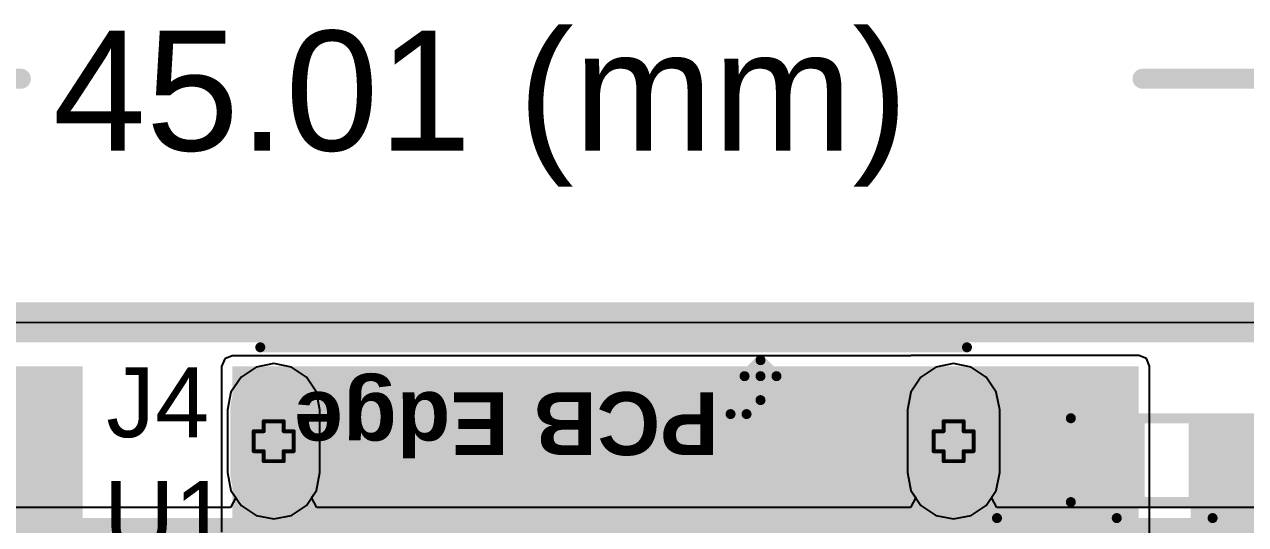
# Model space of a CAD drawing. Header units: inches. Extents: x -0.2 to 15.8, y 0 to 3.5.
# Drawn here: x 0.591 to 1.203, y 1.865 to 2.115 of the extents above; entities that cross this region are included whole.
import ezdxf

# ---------------------------------------------------------------- set-up
doc = ezdxf.new("R2010")
doc.units = ezdxf.units.IN
doc.header["$MEASUREMENT"] = 0
for name, color, linetype in [('Board Outline', 76, 'Continuous'), ('Bottom Layer', 5, 'Continuous'), ('Bottom Solder', 6, 'Continuous'), ('Dimension', 6, 'Continuous'), ('Drill Drawing', 1, 'Continuous'), ('Multi-Layer', 9, 'Continuous'), ('Pad Holes', 156, 'Continuous'), ('Signal_1', 16, 'Continuous'), ('Signal_2', 76, 'Continuous'), ('Top Layer', 1, 'Continuous'), ('Top Overlay', 2, 'Continuous'), ('Top Paste', 8, 'Continuous'), ('Top Solder', 216, 'Continuous')]:
    doc.layers.add(name, color=color, linetype=linetype)
doc.styles.add('Arial', font='', dxfattribs={"height": 0.2})
doc.styles.add('Arial_Bold', font='', dxfattribs={"height": 0.2})
doc.styles.get('Arial').set_extended_font_data('Arial')
doc.styles.get('Arial_Bold').set_extended_font_data('Arial', bold=True)

msp = doc.modelspace()

# ---------------------------------------------------------------- hatches: boundary and pattern name
at = {"layer": 'Bottom Layer'}
h = msp.add_hatch(color=5, dxfattribs=at)
edge = h.paths.add_edge_path()
edge.add_arc((0.71572, 1.92225), 0.01772, 0, 180)
edge.add_line((0.69801, 1.92225), (0.69801, 1.89076))
edge.add_arc((0.71572, 1.89076), 0.01772, 180, 360)
edge.add_line((0.73344, 1.89076), (0.73344, 1.92225))
h = msp.add_hatch(color=5, dxfattribs=at)
edge = h.paths.add_edge_path()
edge.add_arc((1.05628, 1.92225), 0.01772, 0, 180)
edge.add_line((1.03856, 1.92225), (1.03856, 1.89076))
edge.add_arc((1.05628, 1.89076), 0.01772, 180, 360)
edge.add_line((1.07399, 1.89076), (1.07399, 1.92225))
at = {"layer": 'Bottom Solder'}
h = msp.add_hatch(color=6, dxfattribs=at)
edge = h.paths.add_edge_path()
edge.add_arc((0.71572, 1.92225), 0.02172, 0, 180)
edge.add_line((0.69401, 1.92225), (0.69401, 1.89076))
edge.add_arc((0.71572, 1.89076), 0.02172, 180, 360)
edge.add_line((0.73744, 1.89076), (0.73744, 1.92225))
h = msp.add_hatch(color=6, dxfattribs=at)
edge = h.paths.add_edge_path()
edge.add_arc((1.05628, 1.92225), 0.02172, 0, 180)
edge.add_line((1.03456, 1.92225), (1.03456, 1.89076))
edge.add_arc((1.05628, 1.89076), 0.02172, 180, 360)
edge.add_line((1.07799, 1.89076), (1.07799, 1.92225))
at = {"layer": 'Multi-Layer'}
h = msp.add_hatch(color=9, dxfattribs=at)
edge = h.paths.add_edge_path()
edge.add_arc((0.71572, 1.92225), 0.01772, 0, 180)
edge.add_line((0.69801, 1.92225), (0.69801, 1.89076))
edge.add_arc((0.71572, 1.89076), 0.01772, 180, 360)
edge.add_line((0.73344, 1.89076), (0.73344, 1.92225))
h = msp.add_hatch(color=9, dxfattribs=at)
edge = h.paths.add_edge_path()
edge.add_arc((1.05628, 1.92225), 0.01772, 0, 180)
edge.add_line((1.03856, 1.92225), (1.03856, 1.89076))
edge.add_arc((1.05628, 1.89076), 0.01772, 180, 360)
edge.add_line((1.07399, 1.89076), (1.07399, 1.92225))
at = {"layer": 'Pad Holes'}
h = msp.add_hatch(color=7, dxfattribs=at)
edge = h.paths.add_edge_path()
edge.add_arc((0.71572, 1.92225), 0.01181, 0, 180)
edge.add_line((0.70391, 1.92225), (0.70391, 1.89076))
edge.add_arc((0.71572, 1.89076), 0.01181, 180, 360)
edge.add_line((0.72754, 1.89076), (0.72754, 1.92225))
h = msp.add_hatch(color=7, dxfattribs=at)
edge = h.paths.add_edge_path()
edge.add_arc((1.05628, 1.92225), 0.01181, 0, 180)
edge.add_line((1.04447, 1.92225), (1.04447, 1.89076))
edge.add_arc((1.05628, 1.89076), 0.01181, 180, 360)
edge.add_line((1.06809, 1.89076), (1.06809, 1.92225))
at = {"layer": 'Signal_1'}
h = msp.add_hatch(color=16, dxfattribs=at)
edge = h.paths.add_edge_path()
edge.add_arc((0.71572, 1.92225), 0.01772, 0, 180)
edge.add_line((0.69801, 1.92225), (0.69801, 1.89076))
edge.add_arc((0.71572, 1.89076), 0.01772, 180, 360)
edge.add_line((0.73344, 1.89076), (0.73344, 1.92225))
h = msp.add_hatch(color=16, dxfattribs=at)
edge = h.paths.add_edge_path()
edge.add_arc((1.05628, 1.92225), 0.01772, 0, 180)
edge.add_line((1.03856, 1.92225), (1.03856, 1.89076))
edge.add_arc((1.05628, 1.89076), 0.01772, 180, 360)
edge.add_line((1.07399, 1.89076), (1.07399, 1.92225))
at = {"layer": 'Signal_2'}
h = msp.add_hatch(color=76, dxfattribs=at)
edge = h.paths.add_edge_path()
edge.add_arc((0.71572, 1.92225), 0.01772, 0, 180)
edge.add_line((0.69801, 1.92225), (0.69801, 1.89076))
edge.add_arc((0.71572, 1.89076), 0.01772, 180, 360)
edge.add_line((0.73344, 1.89076), (0.73344, 1.92225))
h = msp.add_hatch(color=76, dxfattribs=at)
edge = h.paths.add_edge_path()
edge.add_arc((1.05628, 1.92225), 0.01772, 0, 180)
edge.add_line((1.03856, 1.92225), (1.03856, 1.89076))
edge.add_arc((1.05628, 1.89076), 0.01772, 180, 360)
edge.add_line((1.07399, 1.89076), (1.07399, 1.92225))
at = {"layer": 'Top Layer'}
for points in [[(0.144, 1.841), (0.62, 1.841), (0.62, 1.944), (0.144, 1.944)], [(1.078, 1.861), (1.078, 1.94391), (0.695, 1.94391), (0.695, 1.861)], [(1.035, 1.702), (1.149, 1.702), (1.149, 1.944), (1.035, 1.944)], [(0.6159, 1.84879), (0.4781, 1.84879), (0.4781, 1.93541), (0.6159, 1.93541)], [(1.118, 1.8795), (1.118, 1.9145), (1.148, 1.9145), (1.148, 1.8795)], [(1.175, 1.789), (1.254, 1.789), (1.254, 1.918), (1.175, 1.918)], [(1.178, 1.8795), (1.178, 1.9145), (1.208, 1.9145), (1.208, 1.8795)], [(0.738, 1.8976), (0.695, 1.8976), (0.695, 1.702), (0.738, 1.702)]]:
    msp.add_hatch(color=1, dxfattribs=at).paths.add_polyline_path(points)
h = msp.add_hatch(color=1, dxfattribs=at)
edge = h.paths.add_edge_path()
edge.add_arc((0.71572, 1.92225), 0.01772, 0, 180)
edge.add_line((0.69801, 1.92225), (0.69801, 1.89076))
edge.add_arc((0.71572, 1.89076), 0.01772, 180, 360)
edge.add_line((0.73344, 1.89076), (0.73344, 1.92225))
h = msp.add_hatch(color=1, dxfattribs=at)
edge = h.paths.add_edge_path()
edge.add_arc((1.05628, 1.92225), 0.01772, 0, 180)
edge.add_line((1.03856, 1.92225), (1.03856, 1.89076))
edge.add_arc((1.05628, 1.89076), 0.01772, 180, 360)
edge.add_line((1.07399, 1.89076), (1.07399, 1.92225))
at = {"layer": 'Top Paste'}
for points in [[(0.6159, 1.84879), (0.4781, 1.84879), (0.4781, 1.93541), (0.6159, 1.93541)], [(1.118, 1.8795), (1.118, 1.9145), (1.148, 1.9145), (1.148, 1.8795)], [(1.178, 1.8795), (1.178, 1.9145), (1.208, 1.9145), (1.208, 1.8795)]]:
    msp.add_hatch(color=8, dxfattribs=at).paths.add_polyline_path(points)
at = {"layer": 'Top Solder'}
h = msp.add_hatch(color=216, dxfattribs=at)
edge = h.paths.add_edge_path()
edge.add_arc((0.71572, 1.92225), 0.02172, 0, 180)
edge.add_line((0.69401, 1.92225), (0.69401, 1.89076))
edge.add_arc((0.71572, 1.89076), 0.02172, 180, 360)
edge.add_line((0.73744, 1.89076), (0.73744, 1.92225))
h = msp.add_hatch(color=216, dxfattribs=at)
edge = h.paths.add_edge_path()
edge.add_arc((1.05628, 1.92225), 0.02172, 0, 180)
edge.add_line((1.03456, 1.92225), (1.03456, 1.89076))
edge.add_arc((1.05628, 1.89076), 0.02172, 180, 360)
edge.add_line((1.07799, 1.89076), (1.07799, 1.92225))
for points in [[(0.6179, 1.84679), (0.4761, 1.84679), (0.4761, 1.93741), (0.6179, 1.93741)], [(1.114, 1.8755), (1.114, 1.9185), (1.152, 1.9185), (1.152, 1.8755)], [(1.174, 1.8755), (1.174, 1.9185), (1.212, 1.9185), (1.212, 1.8755)], [(1.146, 1.79), (1.078, 1.79), (1.078, 1.868), (1.146, 1.868)], [(1.246, 1.79), (1.178, 1.79), (1.178, 1.868), (1.246, 1.868)]]:
    msp.add_hatch(color=216, dxfattribs=at).paths.add_polyline_path(points)

# ---------------------------------------------------------------- linework, layer by layer
at = {"layer": 'Board Outline'}
msp.add_lwpolyline([(0, 1.966, 0.02, 0.02, 0), (1.772, 1.966, 0.02, 0.02, 0)], format="xyseb", dxfattribs=at)
at = {"layer": 'Bottom Layer'}
for p, q in [((0.00354, 1.96623), (1.772, 1.96577)), ((0.71572, 1.94541), (0.70686, 1.94365)), ((0.72459, 1.94365), (0.71572, 1.94541)), ((1.05628, 1.94541), (1.04741, 1.94365)), ((1.06514, 1.94365), (1.05628, 1.94541)), ((0.70686, 1.94365), (0.69935, 1.93863)), ((0.7321, 1.93863), (0.72459, 1.94365)), ((1.04741, 1.94365), (1.0399, 1.93863)), ((1.07265, 1.93863), (1.06514, 1.94365)), ((0.69935, 1.93863), (0.69433, 1.93112)), ((0.73712, 1.93112), (0.7321, 1.93863)), ((1.0399, 1.93863), (1.03488, 1.93112)), ((1.07767, 1.93112), (1.07265, 1.93863)), ((0.69433, 1.93112), (0.69256, 1.92225)), ((0.73889, 1.92225), (0.73712, 1.93112)), ((1.03488, 1.93112), (1.03311, 1.92225)), ((1.07944, 1.92225), (1.07767, 1.93112)), ((0.69256, 1.92225), (0.69256, 1.89076)), ((0.73889, 1.89076), (0.73889, 1.92225)), ((1.03311, 1.92225), (1.03311, 1.89076)), ((1.07944, 1.89076), (1.07944, 1.92225)), ((0.69256, 1.89076), (0.69433, 1.88189)), ((0.73712, 1.88189), (0.73889, 1.89076)), ((1.03311, 1.89076), (1.03488, 1.88189)), ((1.07767, 1.88189), (1.07944, 1.89076)), ((0.69677, 1.87824), (0.6941, 1.87324)), ((0.69433, 1.88189), (0.69677, 1.87824)), ((0.73468, 1.87824), (0.73712, 1.88189)), ((0.73735, 1.87324), (0.73468, 1.87824)), ((1.03732, 1.87824), (1.03465, 1.87324)), ((1.03488, 1.88189), (1.03732, 1.87824)), ((1.07523, 1.87824), (1.07767, 1.88189)), ((1.0779, 1.87324), (1.07523, 1.87824)), ((0.6941, 1.87324), (0.49904, 1.87324)), ((1.03465, 1.87324), (0.73735, 1.87324)), ((1.28477, 1.87324), (1.0779, 1.87324))]:
    msp.add_line(p, q, dxfattribs=at)
msp.add_lwpolyline([(0.49904, 1.86304, 0.01, 0.01, 0), (1.28899, 1.86304, 0.01, 0.01, 0)], format="xyseb", dxfattribs=at)
at = {"layer": 'Dimension'}
for points in [[(0, 2.088, 0.01, 0.01, 0), (0.58909, 2.088, 0.01, 0.01, 0)], [(1.15091, 2.088, 0.01, 0.01, 0), (1.772, 2.088, 0.01, 0.01, 0)]]:
    msp.add_lwpolyline(points, format="xyseb", dxfattribs=at)
for points in [[(0.58659, 2.088, 0.005, 0.005, 1), (0.59159, 2.088, 0.005, 0.005, 1)], [(1.14841, 2.088, 0.005, 0.005, 1), (1.15341, 2.088, 0.005, 0.005, 1)]]:
    msp.add_lwpolyline(points, format="xyseb", close=True, dxfattribs=at)
at = {"layer": 'Drill Drawing'}
for points in [[(0.71073, 1.9115, 0.002, 0.002, 0), (0.71073, 1.9165, 0.002, 0.002, 0)], [(0.71073, 1.9165, 0.002, 0.002, 0), (0.72072, 1.9165, 0.002, 0.002, 0)], [(0.72072, 1.9115, 0.002, 0.002, 0), (0.72072, 1.9165, 0.002, 0.002, 0)], [(1.05128, 1.9115, 0.002, 0.002, 0), (1.05128, 1.9165, 0.002, 0.002, 0)], [(1.05128, 1.9165, 0.002, 0.002, 0), (1.06128, 1.9165, 0.002, 0.002, 0)], [(1.06128, 1.9115, 0.002, 0.002, 0), (1.06128, 1.9165, 0.002, 0.002, 0)], [(0.70573, 1.9015, 0.002, 0.002, 0), (0.70573, 1.9115, 0.002, 0.002, 0)], [(0.70573, 1.9115, 0.002, 0.002, 0), (0.71073, 1.9115, 0.002, 0.002, 0)], [(0.72072, 1.9115, 0.002, 0.002, 0), (0.72572, 1.9115, 0.002, 0.002, 0)], [(0.72572, 1.9015, 0.002, 0.002, 0), (0.72572, 1.9115, 0.002, 0.002, 0)], [(1.04628, 1.9015, 0.002, 0.002, 0), (1.04628, 1.9115, 0.002, 0.002, 0)], [(1.04628, 1.9115, 0.002, 0.002, 0), (1.05128, 1.9115, 0.002, 0.002, 0)], [(1.06128, 1.9115, 0.002, 0.002, 0), (1.06628, 1.9115, 0.002, 0.002, 0)], [(1.06628, 1.9015, 0.002, 0.002, 0), (1.06628, 1.9115, 0.002, 0.002, 0)], [(0.70573, 1.9015, 0.002, 0.002, 0), (0.71073, 1.9015, 0.002, 0.002, 0)], [(0.71073, 1.8965, 0.002, 0.002, 0), (0.71073, 1.9015, 0.002, 0.002, 0)], [(0.72072, 1.9015, 0.002, 0.002, 0), (0.72572, 1.9015, 0.002, 0.002, 0)], [(0.72072, 1.8965, 0.002, 0.002, 0), (0.72072, 1.9015, 0.002, 0.002, 0)], [(1.04628, 1.9015, 0.002, 0.002, 0), (1.05128, 1.9015, 0.002, 0.002, 0)], [(1.05128, 1.8965, 0.002, 0.002, 0), (1.05128, 1.9015, 0.002, 0.002, 0)], [(1.06128, 1.9015, 0.002, 0.002, 0), (1.06628, 1.9015, 0.002, 0.002, 0)], [(1.06128, 1.8965, 0.002, 0.002, 0), (1.06128, 1.9015, 0.002, 0.002, 0)], [(0.71073, 1.8965, 0.002, 0.002, 0), (0.72072, 1.8965, 0.002, 0.002, 0)], [(1.05128, 1.8965, 0.002, 0.002, 0), (1.06128, 1.8965, 0.002, 0.002, 0)]]:
    msp.add_lwpolyline(points, format="xyseb", dxfattribs=at)
for points in [[(0.71022, 1.9165, 0.001, 0.001, 1), (0.71122, 1.9165, 0.001, 0.001, 1)], [(0.71022, 1.9165, 0.001, 0.001, 1), (0.71122, 1.9165, 0.001, 0.001, 1)], [(0.72023, 1.9165, 0.001, 0.001, 1), (0.72123, 1.9165, 0.001, 0.001, 1)], [(0.72023, 1.9165, 0.001, 0.001, 1), (0.72123, 1.9165, 0.001, 0.001, 1)], [(1.05078, 1.9165, 0.001, 0.001, 1), (1.05178, 1.9165, 0.001, 0.001, 1)], [(1.05078, 1.9165, 0.001, 0.001, 1), (1.05178, 1.9165, 0.001, 0.001, 1)], [(1.06078, 1.9165, 0.001, 0.001, 1), (1.06178, 1.9165, 0.001, 0.001, 1)], [(1.06078, 1.9165, 0.001, 0.001, 1), (1.06178, 1.9165, 0.001, 0.001, 1)], [(0.70522, 1.9115, 0.001, 0.001, 1), (0.70622, 1.9115, 0.001, 0.001, 1)], [(0.70522, 1.9115, 0.001, 0.001, 1), (0.70622, 1.9115, 0.001, 0.001, 1)], [(0.71022, 1.9115, 0.001, 0.001, 1), (0.71122, 1.9115, 0.001, 0.001, 1)], [(0.71022, 1.9115, 0.001, 0.001, 1), (0.71122, 1.9115, 0.001, 0.001, 1)], [(0.72023, 1.9115, 0.001, 0.001, 1), (0.72123, 1.9115, 0.001, 0.001, 1)], [(0.72023, 1.9115, 0.001, 0.001, 1), (0.72123, 1.9115, 0.001, 0.001, 1)], [(0.72523, 1.9115, 0.001, 0.001, 1), (0.72623, 1.9115, 0.001, 0.001, 1)], [(0.72523, 1.9115, 0.001, 0.001, 1), (0.72623, 1.9115, 0.001, 0.001, 1)], [(1.04578, 1.9115, 0.001, 0.001, 1), (1.04678, 1.9115, 0.001, 0.001, 1)], [(1.04578, 1.9115, 0.001, 0.001, 1), (1.04678, 1.9115, 0.001, 0.001, 1)], [(1.05078, 1.9115, 0.001, 0.001, 1), (1.05178, 1.9115, 0.001, 0.001, 1)], [(1.05078, 1.9115, 0.001, 0.001, 1), (1.05178, 1.9115, 0.001, 0.001, 1)], [(1.06078, 1.9115, 0.001, 0.001, 1), (1.06178, 1.9115, 0.001, 0.001, 1)], [(1.06078, 1.9115, 0.001, 0.001, 1), (1.06178, 1.9115, 0.001, 0.001, 1)], [(1.06578, 1.9115, 0.001, 0.001, 1), (1.06678, 1.9115, 0.001, 0.001, 1)], [(1.06578, 1.9115, 0.001, 0.001, 1), (1.06678, 1.9115, 0.001, 0.001, 1)], [(0.70522, 1.9015, 0.001, 0.001, 1), (0.70622, 1.9015, 0.001, 0.001, 1)], [(0.70522, 1.9015, 0.001, 0.001, 1), (0.70622, 1.9015, 0.001, 0.001, 1)], [(0.71022, 1.9015, 0.001, 0.001, 1), (0.71122, 1.9015, 0.001, 0.001, 1)], [(0.71022, 1.9015, 0.001, 0.001, 1), (0.71122, 1.9015, 0.001, 0.001, 1)], [(0.72023, 1.9015, 0.001, 0.001, 1), (0.72123, 1.9015, 0.001, 0.001, 1)], [(0.72023, 1.9015, 0.001, 0.001, 1), (0.72123, 1.9015, 0.001, 0.001, 1)], [(0.72523, 1.9015, 0.001, 0.001, 1), (0.72623, 1.9015, 0.001, 0.001, 1)], [(0.72523, 1.9015, 0.001, 0.001, 1), (0.72623, 1.9015, 0.001, 0.001, 1)], [(1.04578, 1.9015, 0.001, 0.001, 1), (1.04678, 1.9015, 0.001, 0.001, 1)], [(1.04578, 1.9015, 0.001, 0.001, 1), (1.04678, 1.9015, 0.001, 0.001, 1)], [(1.05078, 1.9015, 0.001, 0.001, 1), (1.05178, 1.9015, 0.001, 0.001, 1)], [(1.05078, 1.9015, 0.001, 0.001, 1), (1.05178, 1.9015, 0.001, 0.001, 1)], [(1.06078, 1.9015, 0.001, 0.001, 1), (1.06178, 1.9015, 0.001, 0.001, 1)], [(1.06078, 1.9015, 0.001, 0.001, 1), (1.06178, 1.9015, 0.001, 0.001, 1)], [(1.06578, 1.9015, 0.001, 0.001, 1), (1.06678, 1.9015, 0.001, 0.001, 1)], [(1.06578, 1.9015, 0.001, 0.001, 1), (1.06678, 1.9015, 0.001, 0.001, 1)], [(0.71022, 1.8965, 0.001, 0.001, 1), (0.71122, 1.8965, 0.001, 0.001, 1)], [(0.71022, 1.8965, 0.001, 0.001, 1), (0.71122, 1.8965, 0.001, 0.001, 1)], [(0.72023, 1.8965, 0.001, 0.001, 1), (0.72123, 1.8965, 0.001, 0.001, 1)], [(0.72023, 1.8965, 0.001, 0.001, 1), (0.72123, 1.8965, 0.001, 0.001, 1)], [(1.05078, 1.8965, 0.001, 0.001, 1), (1.05178, 1.8965, 0.001, 0.001, 1)], [(1.05078, 1.8965, 0.001, 0.001, 1), (1.05178, 1.8965, 0.001, 0.001, 1)], [(1.06078, 1.8965, 0.001, 0.001, 1), (1.06178, 1.8965, 0.001, 0.001, 1)], [(1.06078, 1.8965, 0.001, 0.001, 1), (1.06178, 1.8965, 0.001, 0.001, 1)]]:
    msp.add_lwpolyline(points, format="xyseb", close=True, dxfattribs=at)
at = {"layer": 'Signal_1'}
for p, q in [((0.00354, 1.96623), (1.772, 1.96577)), ((0.71572, 1.94541), (0.70686, 1.94365)), ((0.72459, 1.94365), (0.71572, 1.94541)), ((1.05628, 1.94541), (1.04741, 1.94365)), ((1.06514, 1.94365), (1.05628, 1.94541)), ((0.70686, 1.94365), (0.69935, 1.93863)), ((0.7321, 1.93863), (0.72459, 1.94365)), ((1.04741, 1.94365), (1.0399, 1.93863)), ((1.07265, 1.93863), (1.06514, 1.94365)), ((0.69935, 1.93863), (0.69433, 1.93112)), ((0.73712, 1.93112), (0.7321, 1.93863)), ((1.0399, 1.93863), (1.03488, 1.93112)), ((1.07767, 1.93112), (1.07265, 1.93863)), ((0.69433, 1.93112), (0.69256, 1.92225)), ((0.73889, 1.92225), (0.73712, 1.93112)), ((1.03488, 1.93112), (1.03311, 1.92225)), ((1.07944, 1.92225), (1.07767, 1.93112)), ((0.69256, 1.92225), (0.69256, 1.89076)), ((0.73889, 1.89076), (0.73889, 1.92225)), ((1.03311, 1.92225), (1.03311, 1.89076)), ((1.07944, 1.89076), (1.07944, 1.92225)), ((0.69256, 1.89076), (0.69433, 1.88189)), ((0.73712, 1.88189), (0.73889, 1.89076)), ((1.03311, 1.89076), (1.03488, 1.88189)), ((1.07767, 1.88189), (1.07944, 1.89076)), ((0.69433, 1.88189), (0.69935, 1.87438)), ((0.7321, 1.87438), (0.73712, 1.88189)), ((1.03488, 1.88189), (1.0399, 1.87438)), ((1.07265, 1.87438), (1.07767, 1.88189)), ((0.69935, 1.87438), (0.70686, 1.86936)), ((0.72459, 1.86936), (0.7321, 1.87438)), ((1.0399, 1.87438), (1.04741, 1.86936)), ((1.06514, 1.86936), (1.07265, 1.87438)), ((0.70686, 1.86936), (0.71572, 1.86759)), ((0.71572, 1.86759), (0.72459, 1.86936)), ((1.04741, 1.86936), (1.05628, 1.86759)), ((1.05628, 1.86759), (1.06514, 1.86936))]:
    msp.add_line(p, q, dxfattribs=at)
at = {"layer": 'Signal_2'}
for p, q in [((0.00354, 1.96623), (1.772, 1.96577)), ((0.71572, 1.94541), (0.70686, 1.94365)), ((0.72459, 1.94365), (0.71572, 1.94541)), ((1.05628, 1.94541), (1.04741, 1.94365)), ((1.06514, 1.94365), (1.05628, 1.94541)), ((0.70686, 1.94365), (0.69935, 1.93863)), ((0.7321, 1.93863), (0.72459, 1.94365)), ((1.04741, 1.94365), (1.0399, 1.93863)), ((1.07265, 1.93863), (1.06514, 1.94365)), ((0.69935, 1.93863), (0.69433, 1.93112)), ((0.73712, 1.93112), (0.7321, 1.93863)), ((1.0399, 1.93863), (1.03488, 1.93112)), ((1.07767, 1.93112), (1.07265, 1.93863)), ((0.69433, 1.93112), (0.69256, 1.92225)), ((0.73889, 1.92225), (0.73712, 1.93112)), ((1.03488, 1.93112), (1.03311, 1.92225)), ((1.07944, 1.92225), (1.07767, 1.93112)), ((0.69256, 1.92225), (0.69256, 1.89076)), ((0.73889, 1.89076), (0.73889, 1.92225)), ((1.03311, 1.92225), (1.03311, 1.89076)), ((1.07944, 1.89076), (1.07944, 1.92225)), ((0.69256, 1.89076), (0.69433, 1.88189)), ((0.73712, 1.88189), (0.73889, 1.89076)), ((1.03311, 1.89076), (1.03488, 1.88189)), ((1.07767, 1.88189), (1.07944, 1.89076)), ((0.69433, 1.88189), (0.69935, 1.87438)), ((0.7321, 1.87438), (0.73712, 1.88189)), ((1.03488, 1.88189), (1.0399, 1.87438)), ((1.07265, 1.87438), (1.07767, 1.88189)), ((0.69935, 1.87438), (0.70686, 1.86936)), ((0.72459, 1.86936), (0.7321, 1.87438)), ((1.0399, 1.87438), (1.04741, 1.86936)), ((1.06514, 1.86936), (1.07265, 1.87438)), ((0.70686, 1.86936), (0.71572, 1.86759)), ((0.71572, 1.86759), (0.72459, 1.86936)), ((1.04741, 1.86936), (1.05628, 1.86759)), ((1.05628, 1.86759), (1.06514, 1.86936))]:
    msp.add_line(p, q, dxfattribs=at)
at = {"layer": 'Top Layer'}
for p, q in [((0.00354, 1.96623), (1.772, 1.96577)), ((0.69117, 1.94773), (0.68959, 1.94391)), ((0.695, 1.94932), (0.69117, 1.94773)), ((1.03478, 1.94932), (0.695, 1.94932)), ((1.035, 1.94941), (1.03478, 1.94932)), ((1.149, 1.94941), (1.035, 1.94941)), ((1.15283, 1.94783), (1.149, 1.94941)), ((1.15441, 1.944), (1.15283, 1.94783)), ((0.68959, 1.94391), (0.68959, 1.8976)), ((1.15441, 1.702), (1.15441, 1.944)), ((0.68959, 1.8976), (0.68959, 1.861))]:
    msp.add_line(p, q, dxfattribs=at)
for points in [[(0.712, 1.91, 0.025, 0.025, 0), (0.71572, 1.90628, 0.025, 0.025, 0)], [(0.71572, 1.9065, 0.025, 0.025, 0), (1.05628, 1.9065, 0.025, 0.025, 0)], [(0.71572, 1.74194, 0.025, 0.025, 0), (0.71572, 1.90628, 0.025, 0.025, 0)], [(1.05628, 1.90182, 0.025, 0.025, 0), (1.05628, 1.9065, 0.025, 0.025, 0)], [(1.05628, 1.74194, 0.025, 0.025, 0), (1.05628, 1.90182, 0.025, 0.025, 0)], [(1.05628, 1.90182, 0.025, 0.025, 0), (1.0611, 1.897, 0.025, 0.025, 0)], [(1.0611, 1.897, 0.025, 0.025, 0), (1.133, 1.897, 0.025, 0.025, 0)], [(1.133, 1.8945, 0.025, 0.025, 0), (1.133, 1.897, 0.025, 0.025, 0)], [(1.193, 1.897, 0.025, 0.025, 0), (1.225, 1.897, 0.025, 0.025, 0)], [(1.1295, 1.891, 0.025, 0.025, 0), (1.133, 1.8945, 0.025, 0.025, 0)], [(1.1295, 1.8465, 0.025, 0.025, 0), (1.1295, 1.891, 0.025, 0.025, 0)]]:
    msp.add_lwpolyline(points, format="xyseb", dxfattribs=at)
for points in [[(0.70575, 1.91, 0.0125, 0.0125, 1), (0.71825, 1.91, 0.0125, 0.0125, 1)], [(0.70947, 1.9065, 0.0125, 0.0125, 1), (0.72198, 1.9065, 0.0125, 0.0125, 1)], [(0.70947, 1.90628, 0.0125, 0.0125, 1), (0.72198, 1.90628, 0.0125, 0.0125, 1)], [(0.70947, 1.90628, 0.0125, 0.0125, 1), (0.72198, 1.90628, 0.0125, 0.0125, 1)], [(1.05003, 1.9065, 0.0125, 0.0125, 1), (1.06253, 1.9065, 0.0125, 0.0125, 1)], [(1.05003, 1.9065, 0.0125, 0.0125, 1), (1.06253, 1.9065, 0.0125, 0.0125, 1)], [(1.05003, 1.90182, 0.0125, 0.0125, 1), (1.06253, 1.90182, 0.0125, 0.0125, 1)], [(1.05003, 1.90182, 0.0125, 0.0125, 1), (1.06253, 1.90182, 0.0125, 0.0125, 1)], [(1.05003, 1.90182, 0.0125, 0.0125, 1), (1.06253, 1.90182, 0.0125, 0.0125, 1)], [(1.05485, 1.897, 0.0125, 0.0125, 1), (1.06735, 1.897, 0.0125, 0.0125, 1)], [(1.05485, 1.897, 0.0125, 0.0125, 1), (1.06735, 1.897, 0.0125, 0.0125, 1)], [(1.12675, 1.897, 0.0125, 0.0125, 1), (1.13925, 1.897, 0.0125, 0.0125, 1)], [(1.12675, 1.897, 0.0125, 0.0125, 1), (1.13925, 1.897, 0.0125, 0.0125, 1)], [(1.18675, 1.897, 0.0125, 0.0125, 1), (1.19925, 1.897, 0.0125, 0.0125, 1)], [(1.12325, 1.891, 0.0125, 0.0125, 1), (1.13575, 1.891, 0.0125, 0.0125, 1)], [(1.12325, 1.891, 0.0125, 0.0125, 1), (1.13575, 1.891, 0.0125, 0.0125, 1)], [(1.12675, 1.8945, 0.0125, 0.0125, 1), (1.13925, 1.8945, 0.0125, 0.0125, 1)], [(1.12675, 1.8945, 0.0125, 0.0125, 1), (1.13925, 1.8945, 0.0125, 0.0125, 1)]]:
    msp.add_lwpolyline(points, format="xyseb", close=True, dxfattribs=at)
at = {"layer": 'Top Overlay'}
for points in [[(0.70902, 1.95351, 0.005, 0.005, 0), (1.06298, 1.95351, 0.005, 0.005, 0)], [(0.95156, 1.93907, 0.005, 0.005, 0), (0.95956, 1.94707, 0.005, 0.005, 0)], [(0.95956, 1.94707, 0.005, 0.005, 0), (0.96756, 1.93907, 0.005, 0.005, 0)], [(0.95156, 1.93907, 0.005, 0.005, 0), (0.95956, 1.93907, 0.005, 0.005, 0)], [(0.95956, 1.93907, 0.005, 0.005, 0), (0.96756, 1.93907, 0.005, 0.005, 0)], [(0.95956, 1.92707, 0.005, 0.005, 0), (0.95956, 1.93907, 0.005, 0.005, 0)], [(0.95256, 1.92007, 0.005, 0.005, 0), (0.95956, 1.92707, 0.005, 0.005, 0)], [(0.94456, 1.92007, 0.005, 0.005, 0), (0.95256, 1.92007, 0.005, 0.005, 0)], [(1.115, 1.876, 0.005, 0.005, 0), (1.115, 1.918, 0.005, 0.005, 0)], [(1.115, 1.918, 0.005, 0.005, 0), (1.211, 1.918, 0.005, 0.005, 0)], [(1.115, 1.876, 0.005, 0.005, 0), (1.211, 1.876, 0.005, 0.005, 0)], [(1.078, 1.79, 0.005, 0.005, 0), (1.078, 1.868, 0.005, 0.005, 0)], [(1.078, 1.868, 0.005, 0.005, 0), (1.138, 1.868, 0.005, 0.005, 0)], [(1.186, 1.868, 0.005, 0.005, 0), (1.246, 1.868, 0.005, 0.005, 0)]]:
    msp.add_lwpolyline(points, format="xyseb", dxfattribs=at)
for points in [[(0.70777, 1.95351, 0.0025, 0.0025, 1), (0.71027, 1.95351, 0.0025, 0.0025, 1)], [(1.06173, 1.95351, 0.0025, 0.0025, 1), (1.06423, 1.95351, 0.0025, 0.0025, 1)], [(0.95831, 1.94707, 0.0025, 0.0025, 1), (0.96081, 1.94707, 0.0025, 0.0025, 1)], [(0.95831, 1.94707, 0.0025, 0.0025, 1), (0.96081, 1.94707, 0.0025, 0.0025, 1)], [(0.95031, 1.93907, 0.0025, 0.0025, 1), (0.95281, 1.93907, 0.0025, 0.0025, 1)], [(0.95031, 1.93907, 0.0025, 0.0025, 1), (0.95281, 1.93907, 0.0025, 0.0025, 1)], [(0.95831, 1.93907, 0.0025, 0.0025, 1), (0.96081, 1.93907, 0.0025, 0.0025, 1)], [(0.95831, 1.93907, 0.0025, 0.0025, 1), (0.96081, 1.93907, 0.0025, 0.0025, 1)], [(0.95831, 1.93907, 0.0025, 0.0025, 1), (0.96081, 1.93907, 0.0025, 0.0025, 1)], [(0.96631, 1.93907, 0.0025, 0.0025, 1), (0.96881, 1.93907, 0.0025, 0.0025, 1)], [(0.96631, 1.93907, 0.0025, 0.0025, 1), (0.96881, 1.93907, 0.0025, 0.0025, 1)], [(0.95831, 1.92707, 0.0025, 0.0025, 1), (0.96081, 1.92707, 0.0025, 0.0025, 1)], [(0.95831, 1.92707, 0.0025, 0.0025, 1), (0.96081, 1.92707, 0.0025, 0.0025, 1)], [(0.94331, 1.92007, 0.0025, 0.0025, 1), (0.94581, 1.92007, 0.0025, 0.0025, 1)], [(0.95131, 1.92007, 0.0025, 0.0025, 1), (0.95381, 1.92007, 0.0025, 0.0025, 1)], [(0.95131, 1.92007, 0.0025, 0.0025, 1), (0.95381, 1.92007, 0.0025, 0.0025, 1)], [(1.11375, 1.918, 0.0025, 0.0025, 1), (1.11625, 1.918, 0.0025, 0.0025, 1)], [(1.11375, 1.918, 0.0025, 0.0025, 1), (1.11625, 1.918, 0.0025, 0.0025, 1)], [(1.11375, 1.876, 0.0025, 0.0025, 1), (1.11625, 1.876, 0.0025, 0.0025, 1)], [(1.11375, 1.876, 0.0025, 0.0025, 1), (1.11625, 1.876, 0.0025, 0.0025, 1)], [(1.07675, 1.868, 0.0025, 0.0025, 1), (1.07925, 1.868, 0.0025, 0.0025, 1)], [(1.07675, 1.868, 0.0025, 0.0025, 1), (1.07925, 1.868, 0.0025, 0.0025, 1)], [(1.13675, 1.868, 0.0025, 0.0025, 1), (1.13925, 1.868, 0.0025, 0.0025, 1)], [(1.18475, 1.868, 0.0025, 0.0025, 1), (1.18725, 1.868, 0.0025, 0.0025, 1)]]:
    msp.add_lwpolyline(points, format="xyseb", close=True, dxfattribs=at)

# ---------------------------------------------------------------- texts
at = {"layer": 'Dimension', "style": 'Arial'}
msp.add_text('45.01 (mm)', height=0.06, dxfattribs=at).set_placement((0.60509, 2.05201))
at = {"layer": 'Top Overlay', "style": 'Arial'}
for s, p in [('J4', (0.63184, 1.90851)), ('U1', (0.63067, 1.85151))]:
    msp.add_text(s, height=0.035, dxfattribs=at).set_placement(p)
at = {"layer": 'Top Overlay', "style": 'Arial_Bold'}
msp.add_text('PCB Edge', height=0.031496, rotation=180, dxfattribs=at).set_placement((0.93869, 1.93104))

doc.saveas('drawing.dxf')
